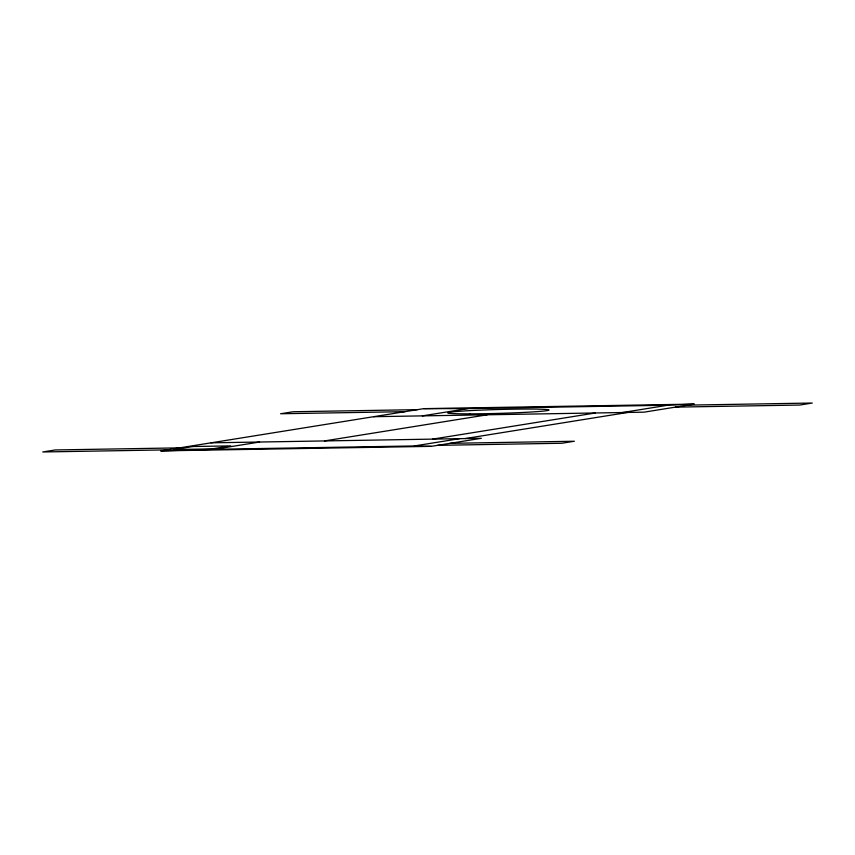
<?xml version="1.0" encoding="UTF-8"?>
<svg xmlns="http://www.w3.org/2000/svg" width="855" height="855" viewBox="0 0 855 855"><rect width="100%" height="100%" fill="white"/><g stroke="black" fill="none" stroke-linecap="round" stroke-linejoin="round"><path stroke-width="1.28" d="M210.939 442.837L481.322 438.305L431.251 446.353L160.868 450.884L423.749 408.647L694.132 404.116L644.061 412.163L373.678 416.695M160.868 450.884L214.231 449.313L259.61 442.024M422.349 415.883L467.717 408.594L667.808 405.227L694.132 404.116M324.494 440.934L487.232 414.793M432.651 439.117L595.39 412.976M214.231 449.313L414.312 445.957L459.691 438.668M622.429 412.527L667.808 405.227M465.099 438.572L627.837 412.431M417.486 409.652L293.115 411.747L280.6 413.756L404.971 411.672M687.869 405.12L812.25 403.036L799.735 405.046L675.354 407.13M179.646 447.87L55.265 449.954L42.75 451.964L167.12 449.88M450.029 443.328L574.4 441.244L561.885 443.253L437.504 445.348M423.749 408.647L467.717 408.594M414.312 445.957L431.251 446.353M192.877 446.524L174.099 449.538L211.955 448.907L230.732 445.883L192.877 446.524M470.1 413.852A50.68 1.945 -1.6 0 0 548.878 410.176A50.68 1.945 -1.6 0 0 476.011 410.325A50.68 1.945 -1.6 0 0 470.1 413.852"/></g></svg>
